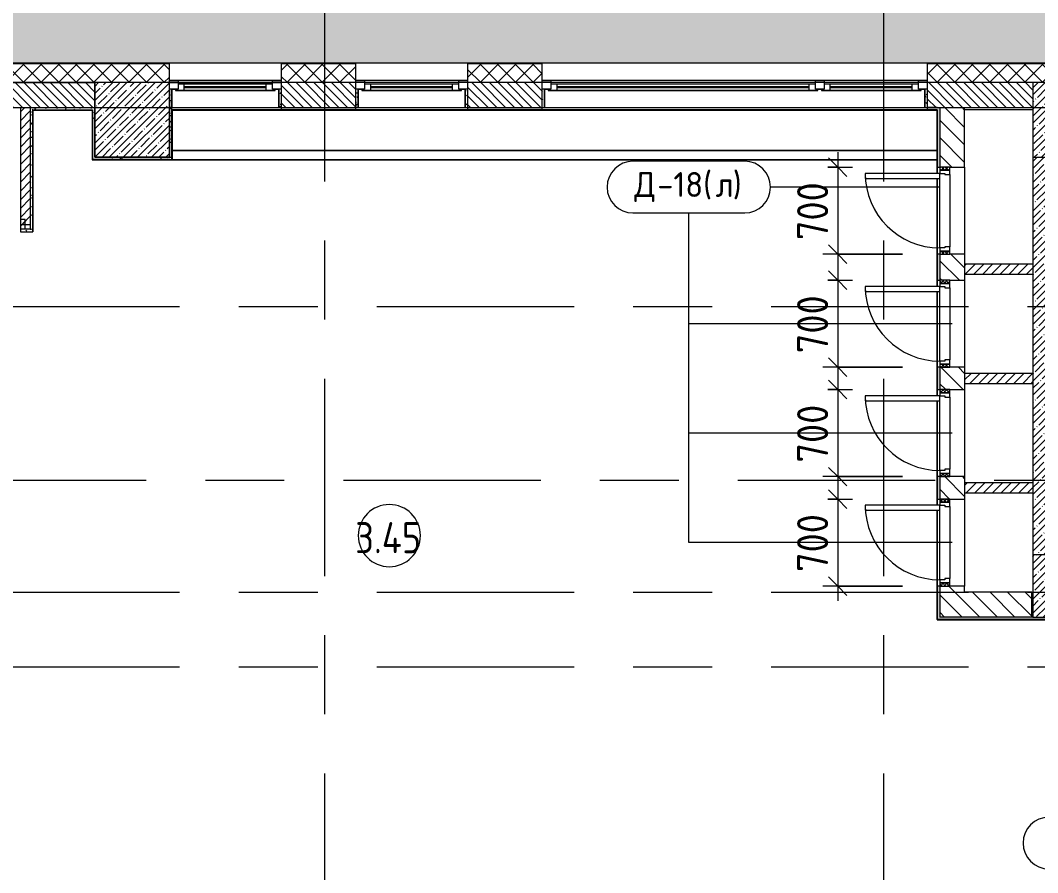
# Model space of a CAD drawing. Header units: millimetres. Extents: x -5524 to 188508, y -8553 to 29000.
# Drawn here: x 5560 to 13749, y 8844 to 15701 of the extents above; entities that cross this region are included whole.
import ezdxf

# ---------------------------------------------------------------- set-up
doc = ezdxf.new("R2010")
doc.units = ezdxf.units.MM
doc.linetypes.add('Осевая', pattern=[3175, 635, -476.25, 1587.5, -476.25])
for name, color, linetype, lineweight in [('A-ANNO-DIMS', 7, 'Continuous', 9), ('A-ANNO-DIMS-100', 7, 'Continuous', 9), ('A-AREA-IDEN', 7, 'Continuous', 9), ('A-DETL', 7, 'Continuous', 9), ('A-DOOR', 7, 'Continuous', 9), ('A-DOOR-FRAM-2', 7, 'Continuous', 9), ('A-DOOR-IDEN', 7, 'Continuous', 9), ('A-GLAZ', 7, 'Continuous', 9), ('A-GLAZ-1', 7, 'Continuous', 13), ('A-WALL', 7, 'Continuous', 9), ('I-WALL', 7, 'Continuous', 9), ('S-COLS', 7, 'Continuous', 9), ('Оси-2', 7, 'Осевая', 9)]:
    doc.layers.add(name, color=color, linetype=linetype, lineweight=lineweight)
for name, color, linetype, lineweight, true_color in [('A-DETL-GENF-1', 7, 'Continuous', 9, 0xd4d4d4), ('A-DOOR-1', 1, 'Continuous', 9, 0xff0000), ('A-DOOR-2', 1, 'Continuous', 13, 0xff0000), ('A-DOOR-FRAM-1', 1, 'Continuous', 13, 0xff0000), ('A-DOOR-FRAM-3', 1, 'Continuous', 9, 0xff0000), ('A-WALL-1', 7, 'Continuous', 9, 0x3c3c3c), ('A-WALL-FNSH-1', 7, 'Continuous', 9, 0x3c3c3c)]:
    doc.layers.add(name, color=color, linetype=linetype, lineweight=lineweight, true_color=true_color)
doc.styles.add('GOST Common', font='GOST_Common.ttf', dxfattribs={"width": 0.9, "height": 250})
doc.styles.add('GOST Common_1', font='GOST_Common.ttf', dxfattribs={"height": 200})
doc.styles.add('ISOCPEUR', font='isocpeur.ttf', dxfattribs={"width": 0.9, "height": 250})
doc.dimstyles.new('ISO-2_5_0_9К_БОЛЬШОЙ', dxfattribs={"dimscale": 304.8, "dimtxt": 248.995294, "dimasz": 0.492126, "dimexe": 0.393701, "dimexo": 0.984252, "dimgap": 0, "dimtad": 1, "dimdec": 0, "dimrnd": 10, "dimzin": 0, "dimdsep": 46, "dimtxsty": 'ISOCPEUR', "dimblk1": 'OBLIQUE', "dimblk2": 'OBLIQUE', "dimsah": 1, "dimcen": 0.09, "dimdle": 0.393701, "dimazin": 0, "dimtfac": 1, "dimtdec": 4, "dimtix": 1, "dimtmove": 0, "dimatfit": 3, "dimfxl": 1, "dimtvp": 1, "dimtolj": 1, "dimtzin": 0, "dimarcsym": 2})
pattern_1 = [(45, (0, 0), (-57.02463, 57.02463), []), (45, (57.025, 0), (-57.02463, 57.02463), [100.806, -20.161, 3.353, -16.808])]
pattern_2 = [(45, (0, 0), (-35.35534, 35.35534), [])]
pattern_3 = [(135, (0, 0), (-70.7107, -70.7107), [])]
pattern_4 = [(0, (0, 0), (121.92, 30.48), [10.058, -81.382, 10.058, -81.382, -487.68]), (0, (0, 0), (121.92, 30.48), [-182.88, 10.058, -172.822, 10.058, -81.382, -213.36]), (0, (0, 0), (121.92, 30.48), [-457.2, 10.058, -50.902, 10.058, -142.342]), (120, (45.72, 15.24), (-87.356454, 90.345817), [10.058, -81.382, 10.058, -81.382, -487.68]), (120, (45.72, 15.24), (-87.356454, 90.345817), [-182.88, 10.058, -172.822, 10.058, -81.382, -213.36]), (120, (45.72, 15.24), (-87.356454, 90.345817), [-457.2, 10.058, -50.902, 10.058, -142.342]), (240, (60.96, 76.2), (-34.563546, -120.825817), [10.058, -81.382, 10.058, -81.382, -487.68]), (240, (60.96, 76.2), (-34.563546, -120.825817), [-182.88, 10.058, -172.822, 10.058, -81.382, -213.36]), (240, (60.96, 76.2), (-34.563546, -120.825817), [-457.2, 10.058, -50.902, 10.058, -142.342])]

# ---------------------------------------------------------------- blocks, each defined once
blk = doc.blocks.new('BSC_Колонна _Прямоугольная - 600х600-V4-План заполнения дверных проемов 3 этажа в осях 1-12')
at = {"layer": 'S-COLS'}
h = blk.add_hatch(dxfattribs=at)
h.set_pattern_fill('FP_6', color=256, style=0, pattern_type=2)
h.set_pattern_definition([(45, (-14010, -14900), (-57.02463, 57.02463), []), (45, (-13952.975, -14900), (-57.02463, 57.02463), [100.806, -20.161, 3.353, -16.808])])
h.paths.add_polyline_path([(-300, -300), (300, -300), (300, 300), (-300, 300), (-300, 26.3)])
for p, q in [((300, 300), (-300, 300)), ((-300, 300), (-300, -300)), ((300, -300), (300, 300)), ((-300, -300), (300, -300))]:
    blk.add_line(p, q, dxfattribs=at)
blk = doc.blocks.new('120_Окно_СКБ_2Ст - 120_Окно_СКБ_2Ст 3100х2500 _мал_створка слева_ 2-22446355-План заполнения дверных проемов 3 этажа в осях 1-12')
at = {"layer": 'A-GLAZ'}
for p, q in [((1550, -57), (-1550, -57)), ((-1530, -127), (-1500, -127)), ((-1430, -107), (600, -107)), ((600, -117), (-1430, -117)), ((670, -127), (700, -127)), ((770, -107), (1430, -107)), ((1430, -117), (770, -117)), ((1500, -127), (1530, -127))]:
    blk.add_line(p, q, dxfattribs=at)
at = {"layer": 'A-GLAZ-1'}
for p, q in [((-1550, -127), (-1550, -57)), ((-1550, -57), (-1480, -57)), ((-1480, -57), (-1480, -127)), ((650, -127), (650, -57)), ((650, -57), (720, -57)), ((720, -57), (720, -127)), ((1480, -127), (1480, -57)), ((1480, -57), (1550, -57)), ((1550, -57), (1550, -127)), ((-1480, -127), (-1550, -127)), ((-1480, -127), (-1500, -127)), ((-1500, -127), (-1500, -137)), ((-1500, -137), (670, -137)), ((670, -137), (-1500, -137)), ((650, -87), (-1480, -87)), ((-1480, -87), (-1480, -127)), ((-1430, -137), (-1430, -87)), ((600, -137), (600, -87)), ((650, -127), (650, -87)), ((720, -127), (650, -127)), ((670, -127), (650, -127)), ((670, -137), (670, -127)), ((720, -127), (700, -127)), ((700, -127), (700, -137)), ((700, -137), (1500, -137)), ((1500, -137), (700, -137)), ((1480, -87), (720, -87)), ((720, -87), (720, -127)), ((770, -137), (770, -87)), ((1430, -137), (1430, -87)), ((1480, -127), (1480, -87)), ((1550, -127), (1480, -127)), ((1500, -127), (1480, -127)), ((1500, -137), (1500, -127))]:
    blk.add_line(p, q, dxfattribs=at)
blk = doc.blocks.new('BSC_Колонна _Прямоугольная - 500х500-V16-План заполнения дверных проемов 3 этажа в осях 1-12')
at = {"layer": 'S-COLS'}
h = blk.add_hatch(dxfattribs=at)
h.set_pattern_fill('FP_25', color=256, style=0, pattern_type=2)
h.set_pattern_definition([(45, (-13960, -11150), (-57.02463, 57.02463), []), (45, (-13902.975, -11150), (-57.02463, 57.02463), [100.806, -20.161, 3.353, -16.808])])
h.paths.add_polyline_path([(-250, -250), (250, -250), (250, 250), (-250, 250)])
for p, q in [((250, 250), (-250, 250)), ((-250, 250), (-250, -250)), ((250, -250), (250, 250)), ((-250, -250), (250, -250))]:
    blk.add_line(p, q, dxfattribs=at)
blk = doc.blocks.new('110_Дверь_СКБ_1Ст - д-18 700x2100h_Технический шкаф ЭОМ и СС-23257539-План заполнения дверных проемов 3 этажа в осях 1-12')
at = {"layer": 'A-DOOR'}
h = blk.add_hatch(dxfattribs=at)
h.set_pattern_fill('FP_31', color=256, style=0, pattern_type=2)
h.set_pattern_definition([(135, (1951.41, 164.685), (-14.14214, -14.14214), []), (225, (1951.41, 164.685), (14.14214, -14.14214), [])])
h.paths.add_polyline_path([(337.5, 20), (362.5, 20), (362.5, 100), (337.5, 100)])
at = {"layer": 'A-DOOR-FRAM-2'}
h = blk.add_hatch(dxfattribs=at)
h.set_pattern_fill('FP_32', color=256, style=0, pattern_type=2)
h.set_pattern_definition([(45, (-171.384, 164.685), (-14.1421, 14.1421), []), (135, (-171.384, 164.685), (-14.1421, -14.1421), [])])
h.paths.add_polyline_path([(-337.5, 20), (-312.5, 20), (-312.5, 100), (-337.5, 100)])
at = {"layer": 'A-DOOR-1'}
blk.add_arc((312.5, 100), 600, 90, 180, dxfattribs=at)
at = {"layer": 'A-DOOR-2'}
for p, q in [((312.5, 700), (272.5, 700)), ((272.5, 700), (272.5, 100)), ((312.5, 100), (312.5, 700)), ((272.5, 100), (312.5, 100))]:
    blk.add_line(p, q, dxfattribs=at)
at = {"layer": 'A-DOOR-FRAM-1'}
for p, q in [((-312.5, 100), (-337.5, 100)), ((-337.5, 100), (-337.5, 20)), ((-287.5, 100), (-312.5, 100)), ((-312.5, 100), (-312.5, 20)), ((-312.5, 20), (-312.5, 100)), ((-287.5, 60), (-287.5, 100)), ((312.5, 100), (312.5, 60)), ((337.5, 100), (312.5, 100)), ((337.5, 20), (337.5, 100)), ((362.5, 100), (337.5, 100)), ((337.5, 100), (337.5, 20)), ((362.5, 20), (362.5, 100)), ((-337.5, 20), (-312.5, 20)), ((-312.5, 20), (-277.5, 20)), ((-277.5, 60), (-287.5, 60)), ((-277.5, 20), (-277.5, 60)), ((312.5, 60), (302.5, 60)), ((302.5, 60), (302.5, 20)), ((302.5, 20), (337.5, 20)), ((337.5, 20), (362.5, 20))]:
    blk.add_line(p, q, dxfattribs=at)
at = {"layer": 'A-DOOR-FRAM-3'}
for p, q in [((-287.5, 100), (272.5, 100)), ((302.5, 20), (-277.5, 20))]:
    blk.add_line(p, q, dxfattribs=at)
blk = doc.blocks.new('120_Окно_СКБ_1Ст - 120_Окно_СКБ_1Ст 900х2500_h_-20664874-План заполнения дверных проемов 3 этажа в осях 1-12')
at = {"layer": 'A-GLAZ'}
for p, q in [((450, -57), (-450, -57)), ((-430, -127), (-400, -127)), ((-330, -107), (330, -107)), ((330, -117), (-330, -117)), ((400, -127), (430, -127))]:
    blk.add_line(p, q, dxfattribs=at)
at = {"layer": 'A-GLAZ-1'}
for p, q in [((-450, -127), (-450, -57)), ((-450, -57), (-380, -57)), ((-380, -57), (-380, -127)), ((380, -127), (380, -57)), ((380, -57), (450, -57)), ((450, -57), (450, -127)), ((-380, -127), (-450, -127)), ((-380, -127), (-400, -127)), ((-400, -127), (-400, -137)), ((-400, -137), (400, -137)), ((400, -137), (-400, -137)), ((380, -87), (-380, -87)), ((-380, -87), (-380, -127)), ((-330, -137), (-330, -87)), ((330, -137), (330, -87)), ((380, -127), (380, -87)), ((450, -127), (380, -127)), ((400, -127), (380, -127)), ((400, -137), (400, -127))]:
    blk.add_line(p, q, dxfattribs=at)
blk = doc.blocks.new('120_Окно_СКБ_1Ст - 120_Окно_СКБ_1Ст_900х2500_h_-V21-План заполнения дверных проемов 3 этажа в осях 1-12')
at = {"layer": 'A-GLAZ'}
for p, q in [((450, -57), (-450, -57)), ((-430, -127), (-400, -127)), ((-330, -107), (330, -107)), ((330, -117), (-330, -117)), ((400, -127), (430, -127))]:
    blk.add_line(p, q, dxfattribs=at)
at = {"layer": 'A-GLAZ-1'}
for p, q in [((-450, -127), (-450, -57)), ((-450, -57), (-380, -57)), ((-380, -57), (-380, -127)), ((380, -127), (380, -57)), ((380, -57), (450, -57)), ((450, -57), (450, -127)), ((-380, -127), (-450, -127)), ((-380, -127), (-400, -127)), ((-400, -127), (-400, -137)), ((-400, -137), (400, -137)), ((400, -137), (-400, -137)), ((380, -87), (-380, -87)), ((-380, -87), (-380, -127)), ((-330, -137), (-330, -87)), ((330, -137), (330, -87)), ((380, -127), (380, -87)), ((450, -127), (380, -127)), ((400, -127), (380, -127)), ((400, -137), (400, -127))]:
    blk.add_line(p, q, dxfattribs=at)
blk = doc.blocks.new('Зашивка приборов отопления34 - Зашивка приборов отопления-33324488-План заполнения дверных проемов 3 этажа в осях 1-12')
at = {"layer": 'A-WALL'}
for p, q in [((34187.8, 26888.4), (34187.8, 26567.4)), ((40348, 26888.4), (34187.8, 26888.4)), ((34187.8, 26567.4), (40348, 26567.4)), ((40348, 26567.4), (34187.8, 26567.4)), ((34187.8, 26567.4), (34187.8, 26492.4)), ((34187.8, 26492.4), (40348, 26492.4))]:
    blk.add_line(p, q, dxfattribs=at)
blk = doc.blocks.new('Марка_Помещения - Номер-25198446-План заполнения дверных проемов 3 этажа в осях 1-12')
at = {"layer": 'A-AREA-IDEN'}
for start, end in [(360, 180), (180, 360)]:
    blk.add_arc((0, 0), 2.5, start, end, dxfattribs=at)
blk = doc.blocks.new('М_двери - Типоразмер_рамка-25223575-План заполнения дверных проемов 3 этажа в осях 1-12')
at = {"layer": 'A-DOOR-IDEN'}
for p, q in [((4.496, 2.08), (-4.496, 2.08)), ((-4.496, -2.08), (4.496, -2.08))]:
    blk.add_line(p, q, dxfattribs=at)
for centre, start, end in [((-4.496, 0), 90, 270), ((4.496, 0), 270, 90)]:
    blk.add_arc(centre, 2.08, start, end, dxfattribs=at)
blk = doc.blocks.new('DIMBLOCK2-План заполнения дверных проемов 3 этажа в осях 1-12')
at = {"layer": 'A-ANNO-DIMS-100', "lineweight": 20}
for p, q in [((12139.2, 14519.9), (12064.2, 14594.9)), ((12139.2, 14519.9), (12214.2, 14444.9)), ((12139.2, 13819.9), (12064.2, 13894.9)), ((12139.2, 13819.9), (12214.2, 13744.9))]:
    blk.add_line(p, q, dxfattribs=at)
at = {"layer": 'A-ANNO-DIMS-100'}
for p, q in [((12139.2, 14639.9), (12139.2, 13699.9)), ((12061.3, 14519.9), (12259.2, 14519.9)), ((12139.2, 14519.9), (12061.3, 14519.9)), ((12661.3, 13819.9), (12019.2, 13819.9)), ((12139.2, 13819.9), (12661.3, 13819.9))]:
    blk.add_line(p, q, dxfattribs=at)
at = {"layer": 'A-ANNO-DIMS-100', "color": 0, "insert": (11812.6, 13932.9), "char_height": 250, "width": 568.858, "attachment_point": 1, "rotation": 90, "line_spacing_factor": 1.149209, "style": 'ISOCPEUR'}
blk.add_mtext('700', dxfattribs=at)
blk = doc.blocks.new('_Oblique')
at = {"color": 0, "linetype": 'ByBlock', "lineweight": -2}
blk.add_line((-0.5, -0.5), (0.5, 0.5), dxfattribs=at)
blk = doc.blocks.new('DIMBLOCK3-План заполнения дверных проемов 3 этажа в осях 1-12')
at = {"layer": 'A-ANNO-DIMS-100', "lineweight": 20}
for p, q in [((12139.2, 13610), (12064.2, 13685)), ((12139.2, 13610), (12214.2, 13535)), ((12139.2, 12910), (12064.2, 12985)), ((12139.2, 12910), (12214.2, 12835))]:
    blk.add_line(p, q, dxfattribs=at)
at = {"layer": 'A-ANNO-DIMS-100'}
for p, q in [((12139.2, 13730), (12139.2, 12790)), ((12061.3, 13610), (12259.2, 13610)), ((12139.2, 13610), (12061.3, 13610)), ((12661.3, 12910), (12019.2, 12910)), ((12139.2, 12910), (12661.3, 12910))]:
    blk.add_line(p, q, dxfattribs=at)
at = {"layer": 'A-ANNO-DIMS-100', "color": 0, "insert": (11812.6, 13023), "char_height": 250, "width": 568.858, "attachment_point": 1, "rotation": 90, "line_spacing_factor": 1.149209, "style": 'ISOCPEUR'}
blk.add_mtext('700', dxfattribs=at)
blk = doc.blocks.new('DIMBLOCK4-План заполнения дверных проемов 3 этажа в осях 1-12')
at = {"layer": 'A-ANNO-DIMS-100', "lineweight": 20}
for p, q in [((12139.2, 12730), (12064.2, 12805)), ((12139.2, 12730), (12214.2, 12655)), ((12139.2, 12030), (12064.2, 12105)), ((12139.2, 12030), (12214.2, 11955))]:
    blk.add_line(p, q, dxfattribs=at)
at = {"layer": 'A-ANNO-DIMS-100'}
for p, q in [((12139.2, 12850), (12139.2, 11910)), ((12061.3, 12730), (12259.2, 12730)), ((12139.2, 12730), (12061.3, 12730)), ((12661.3, 12030), (12019.2, 12030)), ((12139.2, 12030), (12661.3, 12030))]:
    blk.add_line(p, q, dxfattribs=at)
at = {"layer": 'A-ANNO-DIMS-100', "color": 0, "insert": (11812.6, 12143), "char_height": 250, "width": 568.858, "attachment_point": 1, "rotation": 90, "line_spacing_factor": 1.149209, "style": 'ISOCPEUR'}
blk.add_mtext('700', dxfattribs=at)
blk = doc.blocks.new('DIMBLOCK5-План заполнения дверных проемов 3 этажа в осях 1-12')
at = {"layer": 'A-ANNO-DIMS-100'}
for p, q in [((12139.2, 11970), (12139.2, 11030)), ((12061.3, 11850), (12259.2, 11850)), ((12139.2, 11850), (12061.3, 11850)), ((12661.3, 11150), (12019.2, 11150)), ((12139.2, 11150), (12661.3, 11150))]:
    blk.add_line(p, q, dxfattribs=at)
at = {"layer": 'A-ANNO-DIMS-100', "lineweight": 20}
for p, q in [((12139.2, 11850), (12064.2, 11925)), ((12139.2, 11850), (12214.2, 11775)), ((12139.2, 11150), (12064.2, 11225)), ((12139.2, 11150), (12214.2, 11075))]:
    blk.add_line(p, q, dxfattribs=at)
at = {"layer": 'A-ANNO-DIMS-100', "color": 0, "insert": (11812.6, 11263), "char_height": 250, "width": 568.858, "attachment_point": 1, "rotation": 90, "line_spacing_factor": 1.149209, "style": 'ISOCPEUR'}
blk.add_mtext('700', dxfattribs=at)

msp = doc.modelspace()

# ---------------------------------------------------------------- hatches: boundary and pattern name
at = {"layer": 'A-DETL-GENF-1'}
msp.add_hatch(color=256, dxfattribs=at).paths.add_polyline_path([(-268, 14774.9), (-268, 15358), (38647.7, 15358), (38647.7, 23799.7), (38760, 23799.7), (38760, 23888.3), (33928.1, 23888.3), (33928.1, 27398.1), (-2409.1, 27398.1), (-2409.1, 14774.9), (-1612.9, 14774.9)])
at = {"layer": 'A-WALL'}
h = msp.add_hatch(dxfattribs=at)
h.set_pattern_fill('FP_11', color=256, style=0, pattern_type=2)
h.set_pattern_definition([(45, (0, 0), (-70.71068, 70.71068), []), (135, (0, 0), (-70.71068, -70.71068), [])])
h.paths.add_polyline_path([(38301.3, 15200), (38647.7, 15200), (38647.7, 15350), (37810, 15350), (37810, 15200)])
h.paths.add_polyline_path([(32110, 15200), (32110, 15350), (12860, 15350), (12860, 15200), (30859.7, 15200)])
h.paths.add_polyline_path([(34660, 15200), (35410, 15200), (35410, 15350), (34660, 15350)])
h.paths.add_polyline_path([(8260, 15200), (8260, 15350), (7660, 15350), (7660, 15200), (7858.3, 15200)])
h.paths.add_polyline_path([(9160, 15200), (9760, 15200), (9760, 15350), (9160, 15350)])
h.paths.add_polyline_path([(4660, 15200), (6760, 15200), (6760, 15350), (40, 15350), (40, 15293), (-110, 15293), (-110, 15200), (3799.2, 15200)])
h.paths.add_polyline_path([(33240, 15200), (33240, 15350), (33010, 15350), (33010, 15200)])
h.paths.add_polyline_path([(33610, 15200), (33760, 15200), (33760, 15350), (33610, 15350)])
h = msp.add_hatch(dxfattribs=at)
h.set_pattern_fill('FP_9', color=256, style=0, pattern_type=2)
h.set_pattern_definition([(135, (0, 0), (-35.35534, -35.35534), [])])
h.paths.add_polyline_path([(12860, 15000), (13710, 15000), (13710, 15200), (12860, 15200)])
h.paths.add_polyline_path([(5560, 15000), (6160, 15000), (6160, 15200), (4660, 15200), (4660, 15000)])
h.paths.add_polyline_path([(7660, 15000), (8260, 15000), (8260, 15200), (7660, 15200)])
h.paths.add_polyline_path([(9160, 15000), (9760, 15000), (9760, 15200), (9160, 15200)])
at = {"layer": 'I-WALL'}
h = msp.add_hatch(dxfattribs=at)
h.set_pattern_fill('FP_37', color=256, style=0, pattern_type=2)
h.set_pattern_definition(pattern_4)
h.paths.add_polyline_path([(6780, 15000), (6780, 15148), (6760, 15148), (6760, 15000)])
h = msp.add_hatch(dxfattribs=at)
h.set_pattern_fill('FP_37', color=256, style=0, pattern_type=2)
h.set_pattern_definition(pattern_4)
h.paths.add_polyline_path([(7660, 15000), (7660, 15148), (7640, 15148), (7640, 15000)])
h = msp.add_hatch(dxfattribs=at)
h.set_pattern_fill('FP_37', color=256, style=0, pattern_type=2)
h.set_pattern_definition(pattern_4)
h.paths.add_polyline_path([(8260, 15000), (8280, 15000), (8280, 15148), (8260, 15148)])
h = msp.add_hatch(dxfattribs=at)
h.set_pattern_fill('FP_37', color=256, style=0, pattern_type=2)
h.set_pattern_definition(pattern_4)
h.paths.add_polyline_path([(9140, 15000), (9160, 15000), (9160, 15148), (9140, 15148)])
h = msp.add_hatch(dxfattribs=at)
h.set_pattern_fill('FP_37', color=256, style=0, pattern_type=2)
h.set_pattern_definition(pattern_4)
h.paths.add_polyline_path([(9760, 15000), (9780, 15000), (9780, 15148), (9760, 15148)])
h = msp.add_hatch(dxfattribs=at)
h.set_pattern_fill('FP_37', color=256, style=0, pattern_type=2)
h.set_pattern_definition(pattern_4)
h.paths.add_polyline_path([(12840, 15000), (12860, 15000), (12860, 15148), (12840, 15148)])
h = msp.add_hatch(dxfattribs=at)
h.set_pattern_fill('FP_24', color=256, style=0, pattern_type=2)
h.set_pattern_definition(pattern_2)
h.paths.add_polyline_path([(5560, 14060), (5640, 14060), (5640, 15000), (5560, 15000), (5560, 14926.3)])
h = msp.add_hatch(dxfattribs=at)
h.set_pattern_fill('FP_37', color=256, style=0, pattern_type=2)
h.set_pattern_definition(pattern_4)
h.paths.add_polyline_path([(5640, 14980), (6160, 14980), (6160, 15000), (5640, 15000)])
h = msp.add_hatch(dxfattribs=at)
h.set_pattern_fill('FP_37', color=256, style=0, pattern_type=2)
h.set_pattern_definition(pattern_4)
h.paths.add_polyline_path([(6760, 14600), (6780, 14600), (6780, 15000), (6760, 15000), (6760, 14926.3)])
h = msp.add_hatch(dxfattribs=at)
h.set_pattern_fill('FP_37', color=256, style=0, pattern_type=2)
h.set_pattern_definition(pattern_4)
h.paths.add_polyline_path([(12941.3, 14980), (12941.3, 15000), (12860, 15000), (12860, 14980)])
h.paths.add_polyline_path([(9160, 14980), (9760, 14980), (9760, 15000), (9160, 15000)])
h.paths.add_polyline_path([(7660, 14980), (8260, 14980), (8260, 15000), (7660, 15000)])
h = msp.add_hatch(dxfattribs=at)
h.set_pattern_fill('FP_37', color=256, style=0, pattern_type=2)
h.set_pattern_definition(pattern_4)
h.paths.add_polyline_path([(12941.3, 10880), (12961.3, 10880), (12961.3, 11150), (12941.3, 11150)])
h.paths.add_polyline_path([(12961.3, 11850), (12961.3, 12030), (12941.3, 12030), (12941.3, 11850)])
h.paths.add_polyline_path([(12961.3, 12730), (12961.3, 12910), (12941.3, 12910), (12941.3, 12730)])
h.paths.add_polyline_path([(12941.3, 13610), (12961.3, 13610), (12961.3, 13819.9), (12941.3, 13819.9)])
h.paths.add_polyline_path([(12941.3, 14519.9), (12961.3, 14519.9), (12961.3, 15000), (12941.3, 15000), (12941.3, 14926.3)])
h = msp.add_hatch(dxfattribs=at)
h.set_pattern_fill('FP_10', color=256, style=0, pattern_type=2)
h.set_pattern_definition(pattern_3)
h.paths.add_polyline_path([(12961.3, 11100), (13161.3, 11100), (13161.3, 11150), (12961.3, 11150)])
h.paths.add_polyline_path([(13041.3, 11850), (13161.3, 11850), (13161.3, 12030), (12961.3, 12030), (12961.3, 11850)])
h.paths.add_polyline_path([(12961.3, 12730), (13161.3, 12730), (13161.3, 12910), (12961.3, 12910), (12961.3, 12816)])
h.paths.add_polyline_path([(13041.3, 13610), (13161.3, 13610), (13161.3, 13819.9), (12961.3, 13819.9), (12961.3, 13610)])
h.paths.add_polyline_path([(13041.3, 14519.9), (13161.3, 14519.9), (13161.3, 15000), (12961.3, 15000), (12961.3, 14519.9)])
h = msp.add_hatch(dxfattribs=at)
h.set_pattern_fill('FP_37', color=256, style=0, pattern_type=2)
h.set_pattern_definition(pattern_4)
h.paths.add_polyline_path([(5640, 14020), (5660, 14020), (5660, 14980), (5640, 14980), (5640, 14060)])
h = msp.add_hatch(dxfattribs=at)
h.set_pattern_fill('FP_37', color=256, style=0, pattern_type=2)
h.set_pattern_definition(pattern_4)
h.paths.add_polyline_path([(6140, 14580), (6160, 14580), (6160, 14980), (6140, 14979), (6140, 14926.3)])
h = msp.add_hatch(dxfattribs=at)
h.set_pattern_fill('FP_37', color=256, style=0, pattern_type=2)
h.set_pattern_definition(pattern_4)
h.paths.add_polyline_path([(6780, 14580), (6780, 14600), (6160, 14600), (6160, 14580), (6505.2, 14580)])
h = msp.add_hatch(dxfattribs=at)
h.set_pattern_fill('FP_12', color=256, style=0, pattern_type=2)
h.set_pattern_definition(pattern_1)
h.paths.add_polyline_path([(13931, 11400), (13931, 14600), (13711, 14600), (13711, 11400)])
h = msp.add_hatch(dxfattribs=at)
h.set_pattern_fill('FP_24', color=256, style=0, pattern_type=2)
h.set_pattern_definition(pattern_2)
h.paths.add_polyline_path([(5560, 14020), (5600, 14020), (5600, 14100), (5560, 14100)])
h.paths.add_polyline_path([(3799.2, 14020), (4560, 14020), (4560, 14100), (3130, 14100), (3130, 14020)])
h = msp.add_hatch(dxfattribs=at)
h.set_pattern_fill('FP_37', color=256, style=0, pattern_type=2)
h.set_pattern_definition(pattern_4)
h.paths.add_polyline_path([(5660, 14000), (5660, 14020), (5560, 14020), (5560, 14000)])
h.paths.add_polyline_path([(4560, 14000), (4560, 14020), (3130, 14020), (3130, 14000), (3799.2, 14000)])
h = msp.add_hatch(dxfattribs=at)
h.set_pattern_fill('FP_24', color=256, style=0, pattern_type=2)
h.set_pattern_definition(pattern_2)
h.paths.add_polyline_path([(13161.3, 13660), (13711, 13660), (13711, 13740), (13161.3, 13740)])
h = msp.add_hatch(dxfattribs=at)
h.set_pattern_fill('FP_24', color=256, style=0, pattern_type=2)
h.set_pattern_definition(pattern_2)
h.paths.add_polyline_path([(13711, 12780), (13711, 12860), (13161.3, 12860), (13161.3, 12780), (13270.4, 12780)])
h = msp.add_hatch(dxfattribs=at)
h.set_pattern_fill('FP_24', color=256, style=0, pattern_type=2)
h.set_pattern_definition(pattern_2)
h.paths.add_polyline_path([(13270.4, 11900), (13711, 11900), (13711, 11980), (13161.3, 11980), (13161.3, 11900)])
h = msp.add_hatch(dxfattribs=at)
h.set_pattern_fill('FP_10', color=256, style=0, pattern_type=2)
h.set_pattern_definition(pattern_3)
h.paths.add_polyline_path([(13270.4, 10900), (13701, 10900), (13701, 11100), (12961.3, 11100), (12961.3, 10900)])
h = msp.add_hatch(dxfattribs=at)
h.set_pattern_fill('FP_37', color=256, style=0, pattern_type=2)
h.set_pattern_definition(pattern_4)
h.paths.add_polyline_path([(20230, 10880), (20230, 10900), (16940, 10900), (16940, 10892), (16910, 10892), (16910, 10880), (20210, 10880)])
h.paths.add_polyline_path([(13946.9, 10880), (14411, 10880), (14411, 10892), (14381, 10892), (14381, 10900), (12961.3, 10900), (12961.3, 10880), (13270.4, 10880)])
h.paths.add_polyline_path([(15930, 10880), (15960, 10880), (15960, 10892), (15930, 10892), (15930, 10900), (15391, 10900), (15391, 10892), (15361, 10892), (15361, 10880), (15391, 10880)])
at = {"layer": 'S-COLS'}
h = msp.add_hatch(dxfattribs=at)
h.set_pattern_fill('FP_12', color=256, style=0, pattern_type=2)
h.set_pattern_definition(pattern_1)
h.paths.add_polyline_path([(6160, 14600), (6760, 14600), (6760, 15200), (6160, 15200), (6160, 14926.3)])

# ---------------------------------------------------------------- linework, layer by layer
at = {"layer": 'A-DETL'}
msp.add_line((-268, 15358), (38647.7, 15358), dxfattribs=at)
at = {"layer": 'A-DOOR-IDEN'}
for p, q in [((12955.8, 14359.3), (11598.7, 14359.3)), ((10941.9, 11500), (10941.1, 14151.2)), ((10941.9, 12380), (10941.1, 14151.2)), ((10941.9, 13260), (10941.1, 14151.2)), ((13061.3, 13260), (10941.9, 13260)), ((13061.3, 12380), (10941.9, 12380)), ((13061.3, 11500), (10941.9, 11500))]:
    msp.add_line(p, q, dxfattribs=at)
at = {"layer": 'A-WALL'}
for p, q in [((6760, 15353), (40, 15353)), ((6760, 15350), (40, 15350)), ((8260, 15353), (7660, 15353)), ((8260, 15350), (7660, 15350)), ((9760, 15353), (9160, 15353)), ((9760, 15350), (9160, 15350)), ((32110, 15353), (12860, 15353)), ((32110, 15350), (12860, 15350)), ((6160, 15200), (4660, 15200)), ((13710, 15200), (6160, 15200)), ((8260, 15200), (7660, 15200)), ((9760, 15200), (9160, 15200)), ((13710, 15200), (12860, 15200)), ((5640, 15000), (5640, 14020)), ((7660, 15000), (8260, 15000)), ((9160, 15000), (9760, 15000)), ((12941.3, 15000), (12860, 15000)), ((12961.3, 15000), (12961.3, 14519.9)), ((5660, 14980), (6140, 14980)), ((5660, 14980), (5660, 13999)), ((7660, 14980), (8260, 14980)), ((8260, 14980), (7660, 14980)), ((9160, 14980), (9760, 14980)), ((9760, 14980), (9160, 14980)), ((12860, 14980), (12941.3, 14980)), ((12941.3, 14980), (12860, 14980)), ((12961.3, 13819.9), (12961.3, 13610)), ((13161.3, 13819.9), (13161.3, 13610)), ((12961.3, 12910), (12961.3, 12730)), ((13161.3, 12910), (13161.3, 12730)), ((12961.3, 12030), (12961.3, 11850)), ((13161.3, 12030), (13161.3, 11850)), ((12940.3, 10880), (12940.3, 10879))]:
    msp.add_line(p, q, dxfattribs=at)
at = {"layer": 'A-WALL-1'}
for p, q in [((6760, 15200), (6760, 15350)), ((7660, 15350), (7660, 14980)), ((8260, 14980), (8260, 15350)), ((9160, 15350), (9160, 14980)), ((9760, 14980), (9760, 15350)), ((12860, 15350), (12860, 14980)), ((390, 15200), (6160, 15200)), ((6160, 14600), (6160, 15200)), ((6760, 15148), (6760, 14600)), ((6780, 15148), (6760, 15148)), ((6780, 14580), (6780, 15148)), ((7640, 15148), (7640, 15000)), ((7660, 15148), (7640, 15148)), ((8280, 15148), (8260, 15148)), ((8280, 15000), (8280, 15148)), ((9140, 15148), (9140, 15000)), ((9160, 15148), (9140, 15148)), ((9780, 15148), (9760, 15148)), ((9780, 15000), (9780, 15148)), ((12860, 15148), (12840, 15148)), ((12840, 15148), (12840, 15000)), ((4660, 15000), (6160, 15000)), ((5560, 15000), (5560, 14000)), ((6780, 15000), (6760, 15000)), ((6760, 15000), (6780, 15000)), ((7640, 15000), (7660, 15000)), ((8260, 15000), (8280, 15000)), ((9140, 15000), (9160, 15000)), ((9760, 15000), (9780, 15000)), ((12840, 15000), (12860, 15000)), ((12941.3, 15000), (13710, 15000)), ((13161.3, 14519.9), (13161.3, 15000)), ((6140, 14980), (6140, 14580)), ((12941.3, 14980), (12941.3, 14519.9)), ((6140, 14580), (6760.5, 14580)), ((6760, 14600), (6160, 14600)), ((13711, 14600), (13711, 11400)), ((12941.3, 14519.9), (12961.3, 14519.9)), ((13041.3, 14519.9), (13161.3, 14519.9)), ((5600, 14100), (5560, 14100)), ((5600, 14020), (5600, 14100)), ((5560, 14060), (5640, 14060)), ((5640, 14020), (5560, 14020)), ((5560, 14000), (5660, 14000)), ((12941.3, 13819.9), (12941.3, 13610)), ((12961.3, 13819.9), (12941.3, 13819.9)), ((13161.3, 13819.9), (13041.3, 13819.9)), ((13711, 13740), (13161.3, 13740)), ((12941.3, 13610), (12961.3, 13610)), ((13041.3, 13610), (13161.3, 13610)), ((13161.3, 13660), (13711, 13660)), ((12941.3, 12910), (12941.3, 12730)), ((12961.3, 12910), (12941.3, 12910)), ((13161.3, 12910), (13041.3, 12910)), ((13711, 12860), (13161.3, 12860)), ((13161.3, 12780), (13711, 12780)), ((12941.3, 12730), (12961.3, 12730)), ((13041.3, 12730), (13161.3, 12730)), ((12941.3, 12030), (12941.3, 11850)), ((12961.3, 12030), (12941.3, 12030)), ((13161.3, 12030), (13041.3, 12030)), ((13711, 11980), (13161.3, 11980)), ((13161.3, 11900), (13711, 11900)), ((12941.3, 11850), (12961.3, 11850)), ((13041.3, 11850), (13161.3, 11850)), ((12941.3, 11150), (12941.3, 10880)), ((12961.3, 11150), (12941.3, 11150)), ((12961.3, 11150), (12961.3, 10900)), ((13161.3, 11150), (13041.3, 11150)), ((13161.3, 11100), (13161.3, 11150)), ((13701, 11100), (13161.3, 11100)), ((13701, 10900), (13701, 11100)), ((13710, 10900), (12961.3, 10900))]:
    msp.add_line(p, q, dxfattribs=at)
at = {"layer": 'A-WALL-FNSH-1'}
for p, q in [((6760, 15350), (6760, 15358)), ((7660, 15358), (7660, 15350)), ((8260, 15350), (8260, 15358)), ((9160, 15358), (9160, 15350)), ((9760, 15350), (9760, 15358)), ((12860, 15358), (12860, 15350)), ((6781, 15148), (6780, 15148)), ((6781, 15000), (6781, 15148)), ((7639, 15148), (7639, 15000)), ((7640, 15148), (7639, 15148)), ((8281, 15148), (8280, 15148)), ((8281, 15000), (8281, 15148)), ((9139, 15148), (9139, 15000)), ((9140, 15148), (9139, 15148)), ((9781, 15148), (9780, 15148)), ((9781, 15000), (9781, 15148)), ((12840, 15148), (12839, 15148)), ((12839, 15148), (12839, 15000)), ((6780, 15000), (6781, 15000)), ((7639, 15000), (7640, 15000)), ((8280, 15000), (8281, 15000)), ((9139, 15000), (9140, 15000)), ((9780, 15000), (9781, 15000)), ((12839, 15000), (12840, 15000)), ((5661, 14979), (6139, 14979)), ((5661, 13999), (5661, 14979)), ((6139, 14979), (6139, 14579.5)), ((7660, 14980), (7660, 14979)), ((7660, 14979), (8260, 14979)), ((8260, 14979), (8260, 14980)), ((9160, 14980), (9160, 14979)), ((9160, 14979), (9760, 14979)), ((9760, 14979), (9760, 14980)), ((12860, 14980), (12860, 14979)), ((12860, 14979), (12941.3, 14979)), ((12939.3, 14980), (12939.3, 14519.9)), ((12940.3, 14519.9), (12940.3, 14980)), ((6781, 14700), (6780, 14700)), ((6781, 14579), (6781, 14700)), ((6139, 14579.5), (6760, 14579.5)), ((6760, 14580.5), (6140, 14580.5)), ((6760, 14579.5), (6760, 14580.5)), ((6780, 14580), (6760.5, 14580)), ((6760.5, 14580), (6760.5, 14579)), ((6760.5, 14579), (6780, 14579)), ((12939.3, 14519.9), (12940.3, 14519.9)), ((5560, 14000), (5560, 13999)), ((5560, 13999), (5661, 13999)), ((12940.3, 13819.9), (12939.3, 13819.9)), ((12939.3, 13819.9), (12939.3, 13610)), ((12940.3, 13610), (12940.3, 13819.9)), ((12939.3, 13610), (12940.3, 13610)), ((12940.3, 12910), (12939.3, 12910)), ((12939.3, 12910), (12939.3, 12730)), ((12940.3, 12730), (12940.3, 12910)), ((12939.3, 12730), (12940.3, 12730)), ((12940.3, 12030), (12939.3, 12030)), ((12939.3, 12030), (12939.3, 11850)), ((12940.3, 11850), (12940.3, 12030)), ((12939.3, 11850), (12940.3, 11850)), ((12940.3, 11150), (12939.3, 11150)), ((12939.3, 11150), (12939.3, 10879)), ((12940.3, 10880), (12940.3, 11150)), ((12939.3, 10879), (14411, 10879)), ((14411, 10880), (12940.3, 10880))]:
    msp.add_line(p, q, dxfattribs=at)
at = {"layer": 'I-WALL'}
for p, q in [((6760, 15200), (7660, 15200)), ((6780, 15000), (7640, 15000)), ((8280, 15000), (9140, 15000)), ((9780, 15000), (12840, 15000)), ((7660, 14980), (6780, 14980)), ((7660, 14979), (6780, 14979)), ((9160, 14980), (8260, 14980)), ((9160, 14979), (8260, 14979)), ((12860, 14980), (9760, 14980)), ((12860, 14979), (9760, 14979)), ((13710, 14980), (13161.3, 14980)), ((6780, 14580), (6780, 14579)), ((12940.5, 14579), (6780, 14579)), ((12940.5, 14579), (12940.5, 14580)), ((12939.3, 14469.9), (12939.3, 14519.9)), ((12940.3, 14519.9), (12940.3, 14469.9)), ((12941.3, 14469.9), (12941.3, 14519.9)), ((13161.3, 14519.9), (13161.3, 13819.9)), ((12939.3, 13819.9), (12939.3, 14429.9)), ((12940.3, 14429.9), (12940.3, 13819.9)), ((12941.3, 13819.9), (12941.3, 14429.9)), ((12939.3, 13560), (12939.3, 13610)), ((12940.3, 13610), (12940.3, 13560)), ((12941.3, 13560), (12941.3, 13610)), ((13161.3, 13610), (13161.3, 12910)), ((12939.3, 12910), (12939.3, 13520)), ((12940.3, 13520), (12940.3, 12910)), ((12941.3, 12910), (12941.3, 13520)), ((12939.3, 12680), (12939.3, 12730)), ((12940.3, 12730), (12940.3, 12680)), ((12941.3, 12680), (12941.3, 12730)), ((13161.3, 12730), (13161.3, 12030)), ((12939.3, 12030), (12939.3, 12640)), ((12940.3, 12640), (12940.3, 12030)), ((12941.3, 12030), (12941.3, 12640)), ((12939.3, 11800), (12939.3, 11850)), ((12940.3, 11850), (12940.3, 11800)), ((12941.3, 11800), (12941.3, 11850)), ((13161.3, 11850), (13161.3, 11150)), ((12939.3, 11150), (12939.3, 11760)), ((12940.3, 11760), (12940.3, 11150)), ((12941.3, 11150), (12941.3, 11760))]:
    msp.add_line(p, q, dxfattribs=at)
at = {"layer": 'S-COLS'}
for p, q in [((6760, 15200), (6160, 15200)), ((6160, 15200), (6160, 15000)), ((6760, 14600), (6760, 15200)), ((6160, 15000), (6160, 14600)), ((6160, 14600), (6760, 14600))]:
    msp.add_line(p, q, dxfattribs=at)
at = {"layer": 'Оси-2'}
for p, q in [((8010, 593.7), (8010, 24898.1)), ((12510, 593.7), (12510, 24898.1)), ((-2206.6, 15000), (35660, 15000)), ((-2206.6, 13400), (35660, 13400)), ((36260, 12000), (-2206.6, 12000)), ((-2206.6, 11100), (36260, 11100)), ((-2206.6, 10500), (36260, 10500))]:
    msp.add_line(p, q, dxfattribs=at)

# ---------------------------------------------------------------- block references
at = {"layer": 'A-AREA-IDEN', "xscale": 99.99999999999993, "yscale": 99.99999999999993, "zscale": 99.99999999999993}
msp.add_blockref('Марка_Помещения - Номер-25198446-План заполнения дверных проемов 3 этажа в осях 1-12', (8530.3, 11555.5), dxfattribs=at)
at = {"layer": 'A-DOOR-1', "rotation": 89.99999999999991}
for p in [(13061.3, 14157.4), (13061.3, 13247.5), (13061.3, 12367.5), (13061.3, 11487.5)]:
    msp.add_blockref('110_Дверь_СКБ_1Ст - д-18 700x2100h_Технический шкаф ЭОМ и СС-23257539-План заполнения дверных проемов 3 этажа в осях 1-12', p, dxfattribs=at)
at = {"layer": 'A-DOOR-IDEN', "xscale": 99.99999999999993, "yscale": 99.99999999999993, "zscale": 99.99999999999993}
for p in [(10941.1, 14359.3), (14289.3, 9082.5)]:
    msp.add_blockref('М_двери - Типоразмер_рамка-25223575-План заполнения дверных проемов 3 этажа в осях 1-12', p, dxfattribs=at)
at = {"layer": 'A-GLAZ'}
for name, p in [('120_Окно_СКБ_1Ст - 120_Окно_СКБ_1Ст_900х2500_h_-V21-План заполнения дверных проемов 3 этажа в осях 1-12', (7210, 15275)), ('120_Окно_СКБ_1Ст - 120_Окно_СКБ_1Ст 900х2500_h_-20664874-План заполнения дверных проемов 3 этажа в осях 1-12', (8710, 15275)), ('120_Окно_СКБ_2Ст - 120_Окно_СКБ_2Ст 3100х2500 _мал_створка слева_ 2-22446355-План заполнения дверных проемов 3 этажа в осях 1-12', (11310, 15275))]:
    msp.add_blockref(name, p, dxfattribs=at)
at = {"layer": 'A-WALL'}
msp.add_blockref('Зашивка приборов отопления34 - Зашивка приборов отопления-33324488-План заполнения дверных проемов 3 этажа в осях 1-12', (-27406.8, -11912.4), dxfattribs=at)
at = {"layer": 'S-COLS'}
for name, p in [('BSC_Колонна _Прямоугольная - 600х600-V4-План заполнения дверных проемов 3 этажа в осях 1-12', (14010, 14900)), ('BSC_Колонна _Прямоугольная - 500х500-V16-План заполнения дверных проемов 3 этажа в осях 1-12', (13960, 11150))]:
    msp.add_blockref(name, p, dxfattribs=at)

# ---------------------------------------------------------------- texts
at = {"layer": 'A-AREA-IDEN', "insert": (8255.5, 11664.1), "char_height": 250, "width": 685.443, "attachment_point": 1, "style": 'GOST Common'}
msp.add_mtext('3.45', dxfattribs=at)
at = {"layer": 'A-DOOR-IDEN', "char_height": 200, "attachment_point": 1, "style": 'GOST Common_1'}
for s, insert, width in [('-18(', (10687.1, 14480.5), 569.198), ('\\fGOST Common|b0|i0|c204|p34|;)', (11295.6, 14480.5), 96.202), ('\\fGOST Common|b0|i0|c204|p34|;Д', (10501.9, 14480.5), 224.472), ('\\fGOST Common|b0|i0|c204|p34|;л', (11156.7, 14480.5), 168.354)]:
    msp.add_mtext(s, dxfattribs=dict(at, insert=insert, width=width))

# ---------------------------------------------------------------- dimensions: what is measured, and where the dimension line sits
at = {"layer": 'A-ANNO-DIMS'}
for base, p1, p2, picture, middle in [((12139.2, 13819.9), (12361.3, 14519.9), (12961.3, 13819.9), 'DIMBLOCK2-План заполнения дверных проемов 3 этажа в осях 1-12', (12014.2, 14169.9)), ((12139.2, 12910), (12361.3, 13610), (12961.3, 12910), 'DIMBLOCK3-План заполнения дверных проемов 3 этажа в осях 1-12', (12014.2, 13260)), ((12139.2, 12030), (12361.3, 12730), (12961.3, 12030), 'DIMBLOCK4-План заполнения дверных проемов 3 этажа в осях 1-12', (12014.2, 12380)), ((12139.2, 11150), (12361.3, 11850), (12961.3, 11150), 'DIMBLOCK5-План заполнения дверных проемов 3 этажа в осях 1-12', (12014.2, 11500))]:
    dim = msp.add_linear_dim(base=base, p1=p1, p2=p2, angle=90, dimstyle='ISO-2_5_0_9К_БОЛЬШОЙ', override={"dimpost": '<>', "dimfxl": 921.954446}, dxfattribs=at)
    dim.commit()
    dim.dimension.update_dxf_attribs({"geometry": picture, "text_midpoint": middle})

doc.saveas('drawing.dxf')
